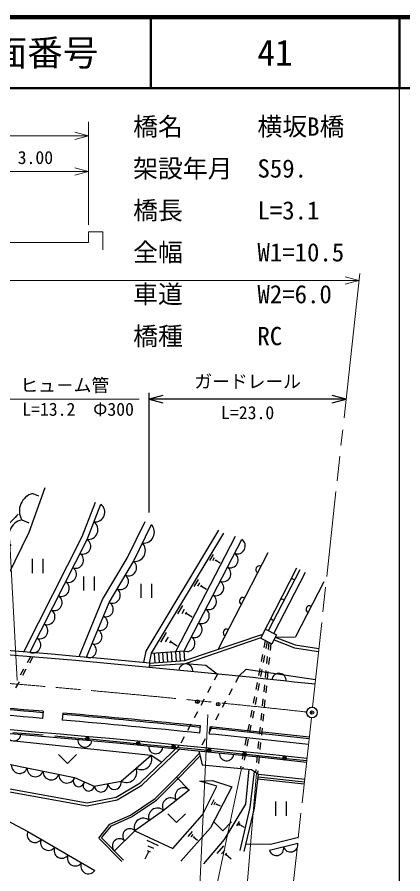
# Model space of a CAD drawing. Units: millimetres, scale not verified, with parts at other scales. Extents: x 40000 to 680000, y 20000 to 380000.
# Drawn here: x 525186 to 579500, y 259557 to 380000 of the extents above; entities that cross this region are included whole.
import ezdxf
from ezdxf.enums import TextEntityAlignment as Align

# ---------------------------------------------------------------- set-up
doc = ezdxf.new("R2010")
doc.units = ezdxf.units.MM
doc.header["$LTSCALE"] = 1000
doc.header["$PDMODE"] = 32
doc.header["$PDSIZE"] = 500
doc.linetypes.add('CHAIN', pattern=[18.5, 12, -1.5, 3.5, -1.5])
for name, color, linetype, lineweight in [('S-BGD', 7, 'Continuous', 25), ('S-BMK', 2, 'CHAIN', 13), ('S-BMK-SRVR', 3, 'Continuous', 25), ('S-STR-HTXT', 7, 'Continuous', 13), ('S-STR-STRC', 7, 'Continuous', 25), ('S-TTL', 2, 'Continuous', 140), ('S-TTL-BAND', 7, 'Continuous', 25), ('S-TTL-LINE', 7, 'Continuous', 50)]:
    doc.layers.add(name, color=color, linetype=linetype, lineweight=lineweight)
doc.layers.add('S-OTRS', color=6, linetype='Continuous')
doc.layers.add('S-TTL-TXT', color=7, linetype='Continuous')
doc.styles.add('@ＭＳ ゴシック', font='')
doc.styles.add('ＭＳ ゴシック', font='')
doc.styles.get('@ＭＳ ゴシック').set_extended_font_data('@MS Gothic')
doc.styles.get('ＭＳ ゴシック').set_extended_font_data('MS Gothic')

msp = doc.modelspace()

# ---------------------------------------------------------------- linework, layer by layer
at = {"layer": 'S-BGD'}
for p, q in [((527397, 313026), (528185, 312695)), ((525848, 309339), (526830, 308926)), ((547541, 290817), (555917, 307044)), ((548711, 290902), (556806, 306585)), ((527293, 303845), (527293, 301845)), ((528793, 303845), (528793, 301845)), ((552324, 303602), (552825, 304433)), ((552746, 303631), (552996, 304046)), ((553105, 303556), (553230, 303764)), ((553168, 303660), (553761, 303302)), ((560487, 304685), (553495, 291139)), ((559490, 292696), (564586, 302569)), ((560595, 293747), (565031, 302339)), ((534513, 301384), (534513, 299384)), ((536013, 301384), (536013, 299384)), ((561350, 293357), (565786, 301950)), ((563882, 300986), (563978, 301172)), ((542608, 300344), (542608, 298344)), ((544108, 300344), (544108, 298344)), ((550124, 299954), (550725, 300950)), ((550630, 299989), (550930, 300487)), ((551061, 299899), (551211, 300148)), ((551136, 300023), (551847, 299594)), ((563972, 300998), (564021, 301091)), ((564051, 300987), (564075, 301033)), ((564063, 301010), (564196, 300941)), ((568363, 300619), (564372, 292887)), ((562409, 298133), (562506, 298320)), ((562500, 298145), (562548, 298239)), ((562579, 298134), (562603, 298181)), ((562591, 298158), (562724, 298089)), ((547817, 296129), (548523, 297299)), ((548411, 296170), (548764, 296754)), ((548917, 296064), (549093, 296356)), ((549005, 296210), (549841, 295707)), ((560937, 295281), (561033, 295467)), ((561028, 295293), (561076, 295386)), ((561106, 295282), (561130, 295329)), ((561118, 295305), (561252, 295236)), ((560151, 293976), (561703, 293175)), ((545399, 292118), (546213, 293469)), ((546085, 292165), (546492, 292841)), ((559490, 292696), (561043, 291895)), ((561703, 293175), (561043, 291895)), ((561524, 292827), (564372, 292887)), ((546669, 292043), (546873, 292381)), ((546771, 292212), (547736, 291630)), ((560128, 292367), (559937, 291386)), ((560405, 292224), (560214, 291242)), ((560617, 292115), (560515, 291120)), ((560903, 291967), (560801, 290972)), ((544113, 290567), (548711, 290902)), ((544620, 289242), (544522, 290597)), ((545219, 289286), (545120, 290640)), ((545817, 289329), (545718, 290684)), ((546416, 289373), (546317, 290728)), ((547014, 289416), (546915, 290771)), ((547613, 289460), (547514, 290815)), ((548211, 289504), (548112, 290858)), ((548809, 289547), (548711, 290902)), ((559746, 290404), (559555, 289422)), ((527085, 290085), (526595, 289213)), ((527413, 290057), (526923, 289185)), ((543845, 289185), (543788, 288588)), ((560024, 290261), (559833, 289279)), ((560412, 290125), (560310, 289130)), ((560699, 289977), (560597, 288983)), ((526105, 288341), (525615, 287470)), ((526433, 288314), (525943, 287442)), ((559364, 288441), (559173, 287459)), ((559642, 288297), (559451, 287316)), ((560208, 288136), (560106, 287141)), ((560494, 287988), (560392, 286993)), ((553410, 287649), (552939, 286766)), ((556393, 287346), (555922, 286464)), ((525453, 286570), (524963, 285698)), ((552468, 285884), (551997, 285002)), ((555452, 285581), (554981, 284699)), ((558982, 286478), (558792, 285496)), ((559260, 286334), (559069, 285353)), ((560003, 286146), (559901, 285151)), ((560290, 285998), (560188, 285004)), ((558601, 284514), (558410, 283533)), ((558878, 284371), (558688, 283389)), ((551527, 284120), (551056, 283237)), ((554510, 283817), (554039, 282935)), ((559799, 284157), (559697, 283162)), ((560085, 284009), (559983, 283014)), ((528841, 282408), (528756, 281412)), ((531631, 282166), (531544, 281169)), ((550585, 282355), (550114, 281473)), ((553569, 282052), (553098, 281170)), ((558219, 282551), (558028, 281570)), ((558497, 282408), (558306, 281426)), ((559594, 282167), (559492, 281172)), ((559881, 282019), (559779, 281025)), ((524561, 279450), (528855, 279090)), ((549644, 280590), (549173, 279708)), ((550928, 279355), (551027, 280350)), ((552627, 280288), (552156, 279405)), ((552282, 279219), (552382, 280214)), ((557837, 280588), (557646, 279606)), ((558115, 280445), (557924, 279463)), ((559390, 280178), (559288, 279183)), ((559676, 280030), (559574, 279035)), ((530446, 278957), (534829, 278562)), ((535327, 278517), (539709, 278123)), ((548702, 278826), (548231, 277944)), ((551686, 278523), (551215, 277641)), ((557455, 278625), (557265, 277643)), ((557733, 278481), (557542, 277500)), ((539709, 278123), (541977, 277906)), ((542474, 277858), (546954, 277428)), ((547452, 277381), (549719, 277163)), ((549719, 277163), (551968, 276934)), ((559185, 278188), (559083, 277193)), ((559472, 278040), (559370, 277045)), ((531027, 276344), (532277, 275094)), ((533527, 276344), (532277, 275094)), ((547611, 273144), (550873, 276514)), ((547822, 272931), (550954, 276167)), ((552465, 276883), (556942, 276426)), ((557074, 276661), (556883, 275680)), ((557351, 276518), (557161, 275536)), ((557439, 276376), (559688, 276146)), ((558981, 276199), (558879, 275204)), ((559267, 276051), (559165, 275056)), ((559688, 276146), (562575, 275837)), ((556692, 274698), (556628, 274371)), ((563073, 275784), (565960, 275475)), ((556970, 274555), (556929, 274343)), ((558776, 274209), (558741, 273865)), ((559063, 274061), (559023, 273678)), ((547611, 273144), (549398, 271342)), ((559084, 272898), (565604, 272200)), ((559119, 273196), (565636, 272498)), ((552557, 269266), (552924, 270001)), ((552911, 269319), (553095, 269686)), ((553219, 269280), (553311, 269463)), ((553265, 269371), (553790, 269109)), ((561586, 269716), (561586, 267716)), ((563086, 269716), (563086, 267716)), ((546396, 268012), (547646, 266762)), ((548896, 268012), (547646, 266762)), ((552883, 266868), (554133, 265618)), ((555383, 266868), (554133, 265618)), ((556117, 266320), (556477, 266921)), ((556422, 266342), (556602, 266642)), ((556682, 266289), (556772, 266439)), ((556727, 266364), (557156, 266107)), ((526715, 265522), (536135, 260029)), ((549279, 264808), (549890, 265502)), ((549680, 264763), (549985, 265110)), ((543441, 264283), (545050, 263535)), ((550004, 264632), (550157, 264805)), ((550081, 264718), (550577, 264282)), ((560707, 262871), (564697, 263886)), ((543711, 262760), (543177, 261610)), ((543510, 262853), (543912, 262666)), ((543576, 263521), (544380, 263147)), ((553366, 262430), (554272, 263491)), ((553971, 262372), (554424, 262902)), ((554464, 262181), (554690, 262446)), ((554577, 262313), (555334, 261666))]:
    msp.add_line(p, q, dxfattribs=at)
for points in [[(518896, 291358), (526890, 307617), (529147, 313896)], [(526110, 290769), (534329, 306968), (536240, 311811)], [(526992, 290695), (535044, 306565), (536997, 311512)], [(533912, 290096), (537229, 298143), (540689, 303958), (543194, 309092)], [(533912, 290096), (537229, 298143), (540689, 303958), (543194, 309092)], [(534955, 290003), (538126, 297694), (541569, 303483), (544092, 308654)], [(543044, 289261), (543354, 290858), (553608, 307862)], [(543845, 289185), (544113, 290567), (554293, 307449)], [(543806, 288781), (548889, 289152), (559526, 292765)], [(543845, 289185), (548809, 289547), (559790, 293277)], [(561524, 292827), (564353, 291742), (567677, 291237)], [(561380, 292454), (564250, 291353), (567617, 290841)], [(548889, 289152), (551774, 288890), (553410, 287649)], [(556393, 287346), (557446, 288318), (567204, 286895)], [(352785, 284635), (362782, 284813), (372849, 284930), (382850, 284986), (391611, 284985), (402397, 276791), (413460, 277250), (413855, 275856), (445238, 277330), (447794, 276336), (451054, 276612), (461117, 279506), (500443, 277862), (509768, 280427), (519742, 279654), (529724, 278819), (539715, 277922), (549692, 276965), (559665, 275947), (565938, 275276)], [(451054, 276612), (461130, 278928), (484907, 277672), (500754, 277385), (509700, 279244), (520694, 278673), (544050, 276227)], [(469598, 271161), (470717, 268732), (484142, 272523), (509960, 273361), (518388, 272140), (535052, 269144), (539273, 269973), (542761, 272039), (548106, 277117)], [(469961, 271328), (470937, 269210), (484080, 272922), (509982, 273762), (518452, 272535), (535049, 269551), (539129, 270352), (542518, 272360), (548063, 277628)], [(517735, 276256), (533277, 273093), (536054, 271881), (539818, 272606), (544050, 276227), (545572, 275261)], [(550794, 276852), (551257, 274867), (558194, 274226), (559165, 273585), (565678, 272888)], [(551459, 260967), (554372, 264377), (557365, 269378), (557864, 274257)], [(556586, 262857), (558012, 268909), (558604, 273955)], [(557170, 262720), (558604, 268805), (559165, 273585)], [(539936, 261275), (536681, 264582), (538264, 266563), (541139, 267830), (544600, 270159), (547611, 273144)], [(540150, 261485), (537082, 264602), (538452, 266318), (541285, 267567), (544792, 269926), (547822, 272931)], [(541783, 265604), (547129, 263121), (551290, 267850), (553297, 271865), (550917, 272575)], [(550917, 272575), (552711, 272664), (555411, 271776), (552409, 266038), (548217, 261331)], [(474226, 266441), (476649, 267851), (485400, 270125), (507225, 271047), (517564, 270335), (526715, 265522)], [(549398, 271342), (545810, 268487), (541783, 265604), (538878, 262778)], [(557424, 263798), (560841, 263751), (564790, 264736)]]:
    msp.add_lwpolyline(points, dxfattribs=at)
for centre, radius in [((535078, 278540), 250), ((535078, 278540), 200), ((535078, 278540), 150), ((535078, 278540), 100), ((542226, 277882), 250), ((542226, 277882), 200), ((542226, 277882), 150), ((542226, 277882), 100), ((547203, 277405), 250), ((547203, 277405), 200), ((547203, 277405), 150), ((547203, 277405), 100), ((552216, 276908), 250), ((552216, 276908), 200), ((552216, 276908), 150), ((552216, 276908), 100), ((557191, 276401), 250), ((557191, 276401), 200), ((557191, 276401), 150), ((557191, 276401), 100), ((562824, 275810), 250), ((562824, 275810), 200), ((562824, 275810), 150), ((562824, 275810), 100)]:
    msp.add_circle(centre, radius, dxfattribs=at)
for centre, radius, start, end in [((528005, 310602), 2500, 104.08444, 210.34464), ((536152, 310416), 1384, 264.57024, 52.3578), ((526456, 306914), 2500, 104.08444, 210.34464), ((535175, 307943), 1384, 264.57024, 52.3578), ((542981, 307595), 1534, 264.37602, 43.60639), ((534435, 305627), 1119, 249.18235, 57.01281), ((541720, 305010), 1534, 264.37602, 43.60639), ((556204, 305655), 1108, 248.30894, 57.08568), ((533429, 303643), 1119, 249.18235, 57.01281), ((555192, 303694), 1108, 248.30894, 57.08568), ((532422, 301659), 1119, 249.18235, 57.01281), ((540884, 302584), 1130, 245.86263, 52.642), ((554180, 301734), 1108, 248.30894, 57.08568), ((559284, 302355), 500, 62.69731, 242.69731), ((539736, 300655), 1130, 245.86263, 52.642), ((531416, 299675), 1119, 249.18235, 57.01281), ((553168, 299774), 1108, 248.30894, 57.08568), ((538588, 298725), 1130, 245.86263, 52.642), ((552156, 297813), 1108, 248.30894, 57.08568), ((530409, 297692), 1119, 249.18235, 57.01281), ((537692, 296748), 1041, 249.83409, 65.35472), ((556991, 297912), 500, 62.69731, 242.69731), ((387078, -1366256), 1662847, 84.59035, 92.22753), ((529403, 295708), 1119, 249.18235, 57.01281), ((551144, 295853), 1108, 248.30894, 57.08568), ((566367, 296753), 500, 62.69731, 242.69731), ((387078, -1366256), 1662247, 84.59035, 92.22738), ((536899, 294825), 1041, 249.83409, 65.35472), ((528396, 293724), 1119, 249.18235, 57.01281), ((550132, 293892), 1108, 248.30894, 57.08568), ((554697, 293469), 500, 62.69731, 242.69731), ((527390, 291740), 1119, 249.18235, 57.01281), ((536106, 292903), 1041, 249.83409, 65.35472), ((549120, 291932), 1108, 248.30894, 57.08568), ((535314, 290980), 1041, 249.83409, 65.35472), ((548936, 288083), 1000, 354.88508, 173.90429), ((387078, -1366256), 1662247, 83.78161, 84.59035), ((562067, 286748), 1000, 354.30636, 173.59758), ((387078, -1366256), 1651747, 83.78161, 91.5353), ((387078, -1366256), 1653747, 85.08541, 85.8354), ((387078, -1366256), 1654547, 85.08541, 85.8354), ((387078, -1366256), 1654747, 85.08541, 85.8354), ((387078, -1366256), 1654747, 85.08541, 85.8354), ((387078, -1366256), 1654547, 84.31393, 84.98844), ((387078, -1366256), 1654747, 84.31393, 84.98844), ((387078, -1366256), 1653747, 84.31393, 84.98844), ((387078, -1366256), 1654547, 83.78161, 84.26678), ((387078, -1366256), 1654747, 83.78161, 84.26678), ((524733, 279236), 1000, 175.21801, 355.21801), ((534719, 278370), 1000, 174.87019, 354.87019), ((387078, -1366256), 1653747, 83.78161, 84.26678), ((544704, 277443), 1000, 174.52226, 354.52226), ((542687, 275678), 1469, 239.1815, 21.92187), ((554679, 276456), 1000, 174.17445, 354.17445), ((525534, 274814), 1142, 175.62714, 341.36749), ((527755, 274362), 1142, 175.62714, 341.36749), ((529975, 273910), 1142, 175.62714, 341.36749), ((532195, 273458), 1142, 175.62714, 341.36749), ((540571, 273868), 1469, 239.1815, 21.92187), ((533886, 272595), 787, 140.7072, 352.10768), ((535275, 271989), 787, 140.7072, 352.10768), ((537003, 272022), 959, 188.46637, 13.35589), ((538885, 272384), 959, 188.46637, 13.35589), ((548599, 270505), 1157, 46.31205, 210.70347), ((546805, 269077), 1157, 46.31205, 210.70347), ((544958, 267549), 1266, 47.73233, 203.44686), ((542945, 266108), 1266, 47.73233, 203.44686), ((527704, 265054), 1095, 154.71195, 324.79459), ((541066, 264888), 1013, 44.97477, 223.46279), ((529589, 263956), 1095, 154.71195, 324.79459), ((539614, 263475), 1013, 44.97477, 223.46279), ((563692, 263661), 1030, 195.93538, 12.62279), ((531473, 262857), 1095, 154.71195, 324.79459), ((561697, 263153), 1030, 195.93538, 12.62279), ((533357, 261759), 1095, 154.71195, 324.79459), ((535241, 260660), 1095, 154.71195, 324.79459)]:
    msp.add_arc(centre, radius, start, end, dxfattribs=at)
msp.add_open_spline([(525329, 310130), (524649, 309375), (524424, 309163), (523808, 308581), (522607, 307447), (521848, 306895), (520468, 305988), (519214, 305163), (518408, 304873), (517052, 304231), (515760, 303621), (515045, 303247), (513698, 302772), (512342, 302294), (511549, 302119), (510144, 301818), (508807, 301532), (508042, 301463), (506693, 301244), (505565, 301061), (504923, 301014), (503802, 300787), (502475, 300519), (501717, 300400), (500435, 299965), (499091, 299509), (498607, 299251), (497121, 298477)], degree=3, knots=[0, 0, 0, 0, 1, 1, 1, 2, 2, 2, 3, 3, 3, 4, 4, 4, 5, 5, 5, 6, 6, 6, 7, 7, 7, 8, 8, 8, 9, 9, 9, 9], dxfattribs=at)
at = {"layer": 'S-BMK'}
for p, q in [((566778, 282980), (571029, 321999)), ((566615, 281489), (562283, 241725))]:
    msp.add_line(p, q, dxfattribs=at)
msp.add_arc((387078, -1366256), 1658247, 83.80753, 87.19037, dxfattribs=at)
at = {"layer": 'S-BMK-SRVR'}
msp.add_circle((566697, 282235), 750, dxfattribs=at)
msp.add_point((566697, 282235), dxfattribs=at)
at = {"layer": 'S-OTRS'}
for p in [(550574, 283763), (553498, 283419), (566697, 282235)]:
    msp.add_point(p, dxfattribs=at)
at = {"layer": 'S-STR-HTXT'}
for p, q in [((535260, 350799), (535260, 365299)), ((535260, 363299), (533328, 363817)), ((482760, 363299), (535260, 363299)), ((533328, 362782), (535260, 363299)), ((520260, 358299), (535260, 358299)), ((535260, 358299), (533328, 358817)), ((533328, 357782), (535260, 358299)), ((535260, 348299), (535260, 349799)), ((535260, 349799), (537260, 349799)), ((537260, 349799), (537260, 347299)), ((521260, 348299), (535260, 348299)), ((571212, 323677), (573423, 343971)), ((573315, 342977), (571383, 343494)), ((573315, 342977), (230000, 342977)), ((571383, 342459), (573315, 342977)), ((523084, 326287), (525207, 286745)), ((523084, 326287), (542365, 326287)), ((550833, 256451), (552029, 281943)), ((551726, 250525), (556771, 274358)), ((556436, 244242), (558889, 273767))]:
    msp.add_line(p, q, dxfattribs=at)
at = {"layer": 'S-STR-STRC'}
for p, q in [((543788, 310368), (543788, 327205)), ((545720, 326805), (543788, 326287)), ((571497, 326287), (569565, 326805)), ((571497, 326287), (543788, 326287)), ((543788, 326287), (545720, 325770)), ((569565, 325770), (571497, 326287))]:
    msp.add_line(p, q, dxfattribs=at)
at = {"layer": 'S-TTL'}
msp.add_line((680000, 380000), (40000, 380000), dxfattribs=at)
at = {"layer": 'S-TTL-BAND'}
msp.add_line((579000, 20000), (579000, 370000), dxfattribs=at)
at = {"layer": 'S-TTL-LINE'}
for p, q in [((543997, 380000), (543997, 370000)), ((579000, 380000), (579000, 370000)), ((40000, 370000), (680000, 370000))]:
    msp.add_line(p, q, dxfattribs=at)

# ---------------------------------------------------------------- texts
at = {"layer": 'S-STR-HTXT', "style": 'ＭＳ ゴシック'}
for s, height, p in [('橋名\u3000\u3000\u3000横坂B橋', 2566, (541520, 362563)), ('架設年月\u3000S59.', 2566, (541520, 356672)), ('橋長\u3000\u3000\u3000L=3.1', 2566, (541520, 350781)), ('全幅\u3000\u3000\u3000W1=10.5', 2566, (541520, 344890)), ('車道\u3000\u3000\u3000W2=6.0', 2566, (541520, 338999)), ('橋種\u3000\u3000\u3000RC', 2566, (541520, 333108)), ('ヒュ－ム管', 1833, (525644, 326787))]:
    msp.add_text(s, height=height, dxfattribs=at).set_placement(p, align=Align.BOTTOM_LEFT)
msp.add_text('3.00', height=1833, dxfattribs=at).set_placement((527760, 358799), align=Align.BOTTOM_CENTER)
msp.add_text('L=13.2\u3000Φ300', height=1833, dxfattribs=at).set_placement((533769, 325787), align=Align.TOP_CENTER)
at = {"layer": 'S-STR-STRC', "style": 'ＭＳ ゴシック'}
msp.add_text('ガードレール', height=1833, dxfattribs=at).set_placement((557642, 327314), align=Align.BOTTOM_CENTER)
at = {"layer": 'S-STR-STRC', "style": '@ＭＳ ゴシック'}
msp.add_text('L=23.0', height=1833, dxfattribs=at).set_placement((557642, 325314), align=Align.TOP_CENTER)
at = {"layer": 'S-TTL-TXT', "style": 'ＭＳ ゴシック'}
for s, p in [('図面番号', (526622, 375000)), ('41', (561497, 375000))]:
    msp.add_text(s, height=3666, dxfattribs=at).set_placement(p, align=Align.MIDDLE_CENTER)

doc.saveas('drawing.dxf')
